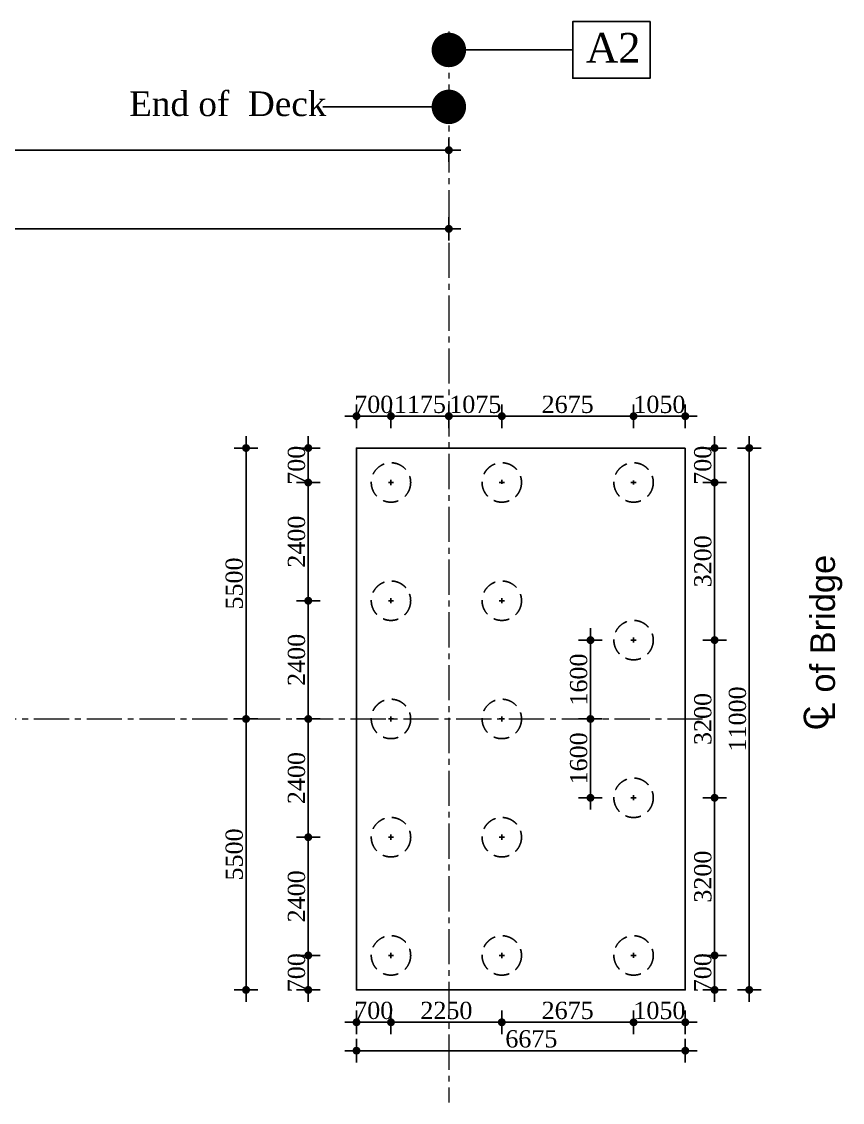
# Model space of a CAD drawing. Header units: millimetres. Extents: x 645430 to 1329725, y -477752 to 44877.
# Drawn here: x 1313063 to 1329725, y -287624 to -265686 of the extents above; entities that cross this region are included whole.
import ezdxf

# ---------------------------------------------------------------- set-up
doc = ezdxf.new("R2010")
doc.units = ezdxf.units.MM
doc.header["$LTSCALE"] = 250
doc.header["$PDMODE"] = 2
for name, pattern in [('ACAD_ISO10W100', [18, 12, -3, 0, -3]), ('CENTER2', [28.575, 19.05, -3.175, 3.175, -3.175]), ('DASHED', [19.05, 12.7, -6.35]), ('HIDDEN', [9.525, 6.35, -3.175])]:
    doc.linetypes.add(name, pattern=pattern)
for name, color, linetype in [('Abutment W Line', 200, 'Continuous'), ('dim', 4, 'Continuous'), ('Dimision', 4, 'Continuous'), ('Pile', 11, 'Continuous'), ('Text', 7, 'Continuous'), ('TXT', 7, 'Continuous')]:
    doc.layers.add(name, color=color, linetype=linetype)
doc.layers.add('centerline', color=105, linetype='ACAD_ISO10W100', lineweight=15)
doc.layers.add('Dimention', color=7, linetype='Continuous', lineweight=25)
doc.styles.add('ROMANS', font='arial.ttf', dxfattribs={"height": 200})
doc.styles.get("Standard").update_dxf_attribs({"font": 'times.ttf'})
doc.styles.add('TNR', font='times.ttf')
doc.dimstyles.new('ISO-125', dxfattribs={"dimtxt": 125, "dimasz": 1.2, "dimexe": 75, "dimexo": 75, "dimgap": 60, "dimtad": 1, "dimdec": 0, "dimtxsty": 'Standard', "dimblk": 'D_TIC', "dimcen": 52.5, "dimclrd": 256, "dimclre": 256, "dimclrt": 256, "dimadec": 0, "dimazin": 0, "dimtfac": 1, "dimtdec": 0, "dimtix": 1, "dimtmove": 0, "dimatfit": 3, "dimldrblk": 'DOT', "dimfxl": 75, "dimfxlon": 1, "dimlwd": -1, "dimarcsym": 0})
doc.dimstyles.new('ISO-25', dxfattribs={"dimtxt": 75, "dimasz": 45, "dimexe": 125, "dimexo": 75.625, "dimgap": 60, "dimtad": 1, "dimdec": 0, "dimtxsty": 'Standard', "dimblk": 'DOT', "dimcen": 52.5, "dimdle": 100, "dimclrd": 256, "dimclre": 256, "dimclrt": 256, "dimadec": 0, "dimazin": 0, "dimtfac": 1, "dimtdec": 0, "dimtix": 1, "dimtmove": 0, "dimatfit": 3, "dimldrblk": 'DOT', "dimfxl": 1, "dimlwd": -1, "dimarcsym": 0})

# ---------------------------------------------------------------- blocks, each defined once
blk = doc.blocks.new('D_TIC')
at = {"layer": 'Dimision', "ltscale": 5}
for p, q in [((0, 60), (0, -60)), ((-60, 0), (60, 0))]:
    blk.add_line(p, q, dxfattribs=at)
at = {"layer": 'Dimision', "ltscale": 5, "const_width": 20}
blk.add_lwpolyline([(-10, 0, 1), (10, 0, 1)], format="xyb", close=True, dxfattribs=at)
blk = doc.blocks.new('*D505')
at = {"layer": 'Defpoints', "color": 0, "ltscale": 10, "transparency": 16777216}
for p in [(1251676, -268295), (1251676, -271607, 0), (1321736, -274476, 0)]:
    blk.add_point(p, dxfattribs=at)
at = {"layer": 'dim', "lineweight": -2, "ltscale": 10, "transparency": 16777216}
for p, q in [((1251676, -268370), (1251676, -268220)), ((1321736, -268370), (1321736, -268220))]:
    blk.add_line(p, q, dxfattribs=at)
at = {"layer": 'dim', "ltscale": 10, "transparency": 16777216}
blk.add_line((1321732, -268295), (1251680, -268295), dxfattribs=at)
at = {"layer": 'dim', "ltscale": 10, "transparency": 16777216, "xscale": 4, "yscale": 4, "zscale": 4, "rotation": 180}
blk.add_blockref('D_TIC', (1251676, -268295), dxfattribs=at)
at = {"layer": 'dim', "ltscale": 10, "transparency": 16777216, "xscale": 4, "yscale": 4, "zscale": 4}
blk.add_blockref('D_TIC', (1321736, -268295), dxfattribs=at)
at = {"layer": 'dim', "ltscale": 10, "transparency": 16777216, "insert": (1286706, -268005), "char_height": 450, "attachment_point": 5}
blk.add_mtext('70060', dxfattribs=at)
blk = doc.blocks.new('_Dot')
at = {"color": 0, "linetype": 'ByBlock', "lineweight": -2}
blk.add_line((-0.5, 0), (-1, 0), dxfattribs=at)
at = {"color": 0, "linetype": 'ByBlock', "const_width": 0.5}
blk.add_lwpolyline([(-0.25, 0, 1), (0.25, 0, 1)], format="xyb", close=True, dxfattribs=at)
blk = doc.blocks.new('*D514')
at = {"layer": 'Defpoints', "color": 0, "ltscale": 10, "transparency": 16777216}
for p in [(1301721, -268900, 0), (1321736, -269451, 0), (1301721, -269892)]:
    blk.add_point(p, dxfattribs=at)
at = {"layer": 'dim', "lineweight": -2, "ltscale": 10, "transparency": 16777216}
for p, q in [((1301721, -269817), (1301721, -269967)), ((1321736, -269817), (1321736, -269967))]:
    blk.add_line(p, q, dxfattribs=at)
at = {"layer": 'dim', "ltscale": 10, "transparency": 16777216}
blk.add_line((1321732, -269892), (1301725, -269892), dxfattribs=at)
at = {"layer": 'dim', "ltscale": 10, "transparency": 16777216, "xscale": 4, "yscale": 4, "zscale": 4, "rotation": 180}
blk.add_blockref('D_TIC', (1301721, -269892), dxfattribs=at)
at = {"layer": 'dim', "ltscale": 10, "transparency": 16777216, "xscale": 4, "yscale": 4, "zscale": 4}
blk.add_blockref('D_TIC', (1321736, -269892), dxfattribs=at)
at = {"layer": 'dim', "ltscale": 10, "transparency": 16777216, "insert": (1311729, -269603), "char_height": 450, "attachment_point": 5}
blk.add_mtext('20015', dxfattribs=at)
blk = doc.blocks.new('*D431')
at = {"layer": 'Defpoints', "color": 0, "ltscale": 10, "transparency": 16777216}
for p in [(1319861, -286295), (1326536, -286295), (1326536, -286574)]:
    blk.add_point(p, dxfattribs=at)
at = {"layer": 'dim', "lineweight": -2, "ltscale": 10, "transparency": 16777216}
for p, q in [((1319861, -286499), (1319861, -286649)), ((1326536, -286499), (1326536, -286649))]:
    blk.add_line(p, q, dxfattribs=at)
at = {"layer": 'dim', "ltscale": 10, "transparency": 16777216}
blk.add_line((1319865, -286574), (1326532, -286574), dxfattribs=at)
at = {"layer": 'dim', "ltscale": 10, "transparency": 16777216, "xscale": 4, "yscale": 4, "zscale": 4, "rotation": 180}
blk.add_blockref('D_TIC', (1319861, -286574), dxfattribs=at)
at = {"layer": 'dim', "ltscale": 10, "transparency": 16777216, "xscale": 4, "yscale": 4, "zscale": 4}
blk.add_blockref('D_TIC', (1326536, -286574), dxfattribs=at)
at = {"layer": 'dim', "ltscale": 10, "transparency": 16777216, "insert": (1323411, -286336), "char_height": 350, "attachment_point": 5}
blk.add_mtext('6675', dxfattribs=at)
blk = doc.blocks.new('*D432')
at = {"layer": 'Defpoints', "color": 0, "ltscale": 10, "transparency": 16777216}
for p in [(1318882, -279841), (1319114, -279841), (1319114, -282241)]:
    blk.add_point(p, dxfattribs=at)
at = {"layer": 'dim', "lineweight": -2, "ltscale": 10, "transparency": 16777216}
for p, q in [((1318957, -279841), (1318807, -279841)), ((1318957, -282241), (1318807, -282241))]:
    blk.add_line(p, q, dxfattribs=at)
at = {"layer": 'dim', "ltscale": 10, "transparency": 16777216}
blk.add_line((1318882, -282237), (1318882, -279845), dxfattribs=at)
at = {"layer": 'dim', "ltscale": 10, "transparency": 16777216, "xscale": 4, "yscale": 4, "zscale": 4}
for p, rotation in [((1318882, -279841), 90), ((1318882, -282241), 270)]:
    blk.add_blockref('D_TIC', p, dxfattribs=dict(at, rotation=rotation))
at = {"layer": 'dim', "ltscale": 10, "transparency": 16777216, "insert": (1318644, -281041), "char_height": 350, "attachment_point": 5, "rotation": 90}
blk.add_mtext('2400', dxfattribs=at)
blk = doc.blocks.new('*D433')
at = {"layer": 'Defpoints', "color": 0, "ltscale": 10, "transparency": 16777216}
for p in [(1318882, -282241), (1319114, -282241), (1319114, -284641)]:
    blk.add_point(p, dxfattribs=at)
at = {"layer": 'dim', "lineweight": -2, "ltscale": 10, "transparency": 16777216}
for p, q in [((1318957, -282241), (1318807, -282241)), ((1318957, -284641), (1318807, -284641))]:
    blk.add_line(p, q, dxfattribs=at)
at = {"layer": 'dim', "ltscale": 10, "transparency": 16777216}
blk.add_line((1318882, -284637), (1318882, -282245), dxfattribs=at)
at = {"layer": 'dim', "ltscale": 10, "transparency": 16777216, "xscale": 4, "yscale": 4, "zscale": 4}
for p, rotation in [((1318882, -282241), 90), ((1318882, -284641), 270)]:
    blk.add_blockref('D_TIC', p, dxfattribs=dict(at, rotation=rotation))
at = {"layer": 'dim', "ltscale": 10, "transparency": 16777216, "insert": (1318644, -283441), "char_height": 350, "attachment_point": 5, "rotation": 90}
blk.add_mtext('2400', dxfattribs=at)
blk = doc.blocks.new('*D434')
at = {"layer": 'Defpoints', "color": 0, "ltscale": 10, "transparency": 16777216}
for p in [(1318882, -284641), (1319114, -284641), (1319114, -285341)]:
    blk.add_point(p, dxfattribs=at)
at = {"layer": 'dim', "lineweight": -2, "ltscale": 10, "transparency": 16777216}
for p, q in [((1318957, -284641), (1318807, -284641)), ((1318957, -285341), (1318807, -285341))]:
    blk.add_line(p, q, dxfattribs=at)
at = {"layer": 'dim', "ltscale": 10, "transparency": 16777216}
for p, q in [((1318882, -284637), (1318882, -284633)), ((1318882, -285341), (1318882, -284641)), ((1318882, -285345), (1318882, -285349))]:
    blk.add_line(p, q, dxfattribs=at)
at = {"layer": 'dim', "ltscale": 10, "transparency": 16777216, "xscale": 4, "yscale": 4, "zscale": 4}
for p, rotation in [((1318882, -284641), 270), ((1318882, -285341), 90)]:
    blk.add_blockref('D_TIC', p, dxfattribs=dict(at, rotation=rotation))
at = {"layer": 'dim', "ltscale": 10, "transparency": 16777216, "insert": (1318644, -284991), "char_height": 350, "attachment_point": 5, "rotation": 90}
blk.add_mtext('700', dxfattribs=at)
blk = doc.blocks.new('*D435')
at = {"layer": 'Defpoints', "color": 0, "ltscale": 10, "transparency": 16777216}
for p in [(1319114, -274341), (1318882, -275041), (1319114, -275041)]:
    blk.add_point(p, dxfattribs=at)
at = {"layer": 'dim', "lineweight": -2, "ltscale": 10, "transparency": 16777216}
for p, q in [((1318957, -274341), (1318807, -274341)), ((1318957, -275041), (1318807, -275041))]:
    blk.add_line(p, q, dxfattribs=at)
at = {"layer": 'dim', "ltscale": 10, "transparency": 16777216}
for p, q in [((1318882, -274337), (1318882, -274333)), ((1318882, -274341), (1318882, -275041)), ((1318882, -275045), (1318882, -275049))]:
    blk.add_line(p, q, dxfattribs=at)
at = {"layer": 'dim', "ltscale": 10, "transparency": 16777216, "xscale": 4, "yscale": 4, "zscale": 4}
for p, rotation in [((1318882, -274341), 270), ((1318882, -275041), 90)]:
    blk.add_blockref('D_TIC', p, dxfattribs=dict(at, rotation=rotation))
at = {"layer": 'dim', "ltscale": 10, "transparency": 16777216, "insert": (1318644, -274691), "char_height": 350, "attachment_point": 5, "rotation": 90}
blk.add_mtext('700', dxfattribs=at)
blk = doc.blocks.new('*D436')
at = {"layer": 'Defpoints', "color": 0, "ltscale": 10, "transparency": 16777216}
for p in [(1319114, -275041), (1318882, -277441), (1319114, -277441)]:
    blk.add_point(p, dxfattribs=at)
at = {"layer": 'dim', "lineweight": -2, "ltscale": 10, "transparency": 16777216}
for p, q in [((1318957, -275041), (1318807, -275041)), ((1318957, -277441), (1318807, -277441))]:
    blk.add_line(p, q, dxfattribs=at)
at = {"layer": 'dim', "ltscale": 10, "transparency": 16777216}
blk.add_line((1318882, -275045), (1318882, -277437), dxfattribs=at)
at = {"layer": 'dim', "ltscale": 10, "transparency": 16777216, "xscale": 4, "yscale": 4, "zscale": 4}
for p, rotation in [((1318882, -275041), 90), ((1318882, -277441), 270)]:
    blk.add_blockref('D_TIC', p, dxfattribs=dict(at, rotation=rotation))
at = {"layer": 'dim', "ltscale": 10, "transparency": 16777216, "insert": (1318644, -276241), "char_height": 350, "attachment_point": 5, "rotation": 90}
blk.add_mtext('2400', dxfattribs=at)
blk = doc.blocks.new('*D437')
at = {"layer": 'Defpoints', "color": 0, "ltscale": 10, "transparency": 16777216}
for p in [(1319114, -277441), (1318882, -279841), (1319114, -279841)]:
    blk.add_point(p, dxfattribs=at)
at = {"layer": 'dim', "lineweight": -2, "ltscale": 10, "transparency": 16777216}
for p, q in [((1318957, -277441), (1318807, -277441)), ((1318957, -279841), (1318807, -279841))]:
    blk.add_line(p, q, dxfattribs=at)
at = {"layer": 'dim', "ltscale": 10, "transparency": 16777216}
blk.add_line((1318882, -277445), (1318882, -279837), dxfattribs=at)
at = {"layer": 'dim', "ltscale": 10, "transparency": 16777216, "xscale": 4, "yscale": 4, "zscale": 4}
for p, rotation in [((1318882, -277441), 90), ((1318882, -279841), 270)]:
    blk.add_blockref('D_TIC', p, dxfattribs=dict(at, rotation=rotation))
at = {"layer": 'dim', "ltscale": 10, "transparency": 16777216, "insert": (1318644, -278641), "char_height": 350, "attachment_point": 5, "rotation": 90}
blk.add_mtext('2400', dxfattribs=at)
blk = doc.blocks.new('*D438')
at = {"layer": 'Defpoints', "color": 0, "ltscale": 10, "transparency": 16777216}
for p in [(1319861, -285186), (1320561, -285186), (1320561, -285998)]:
    blk.add_point(p, dxfattribs=at)
at = {"layer": 'dim', "ltscale": 10, "transparency": 16777216}
for p, q in [((1319857, -285998), (1319853, -285998)), ((1319861, -285998), (1320561, -285998)), ((1320565, -285998), (1320569, -285998))]:
    blk.add_line(p, q, dxfattribs=at)
at = {"layer": 'dim', "lineweight": -2, "ltscale": 10, "transparency": 16777216}
for p, q in [((1319861, -285923), (1319861, -286073)), ((1320561, -285923), (1320561, -286073))]:
    blk.add_line(p, q, dxfattribs=at)
at = {"layer": 'dim', "ltscale": 10, "transparency": 16777216, "xscale": 4, "yscale": 4, "zscale": 4}
blk.add_blockref('D_TIC', (1319861, -285998), dxfattribs=at)
at = {"layer": 'dim', "ltscale": 10, "transparency": 16777216, "xscale": 4, "yscale": 4, "zscale": 4, "rotation": 180}
blk.add_blockref('D_TIC', (1320561, -285998), dxfattribs=at)
at = {"layer": 'dim', "ltscale": 10, "transparency": 16777216, "insert": (1320211, -285759), "char_height": 350, "attachment_point": 5}
blk.add_mtext('700', dxfattribs=at)
blk = doc.blocks.new('*D439')
at = {"layer": 'Defpoints', "color": 0, "ltscale": 10, "transparency": 16777216}
for p in [(1320561, -285186), (1322811, -285127), (1322811, -285998)]:
    blk.add_point(p, dxfattribs=at)
at = {"layer": 'dim', "lineweight": -2, "ltscale": 10, "transparency": 16777216}
for p, q in [((1320561, -285923), (1320561, -286073)), ((1322811, -285923), (1322811, -286073))]:
    blk.add_line(p, q, dxfattribs=at)
at = {"layer": 'dim', "ltscale": 10, "transparency": 16777216}
blk.add_line((1320565, -285998), (1322807, -285998), dxfattribs=at)
at = {"layer": 'dim', "ltscale": 10, "transparency": 16777216, "xscale": 4, "yscale": 4, "zscale": 4, "rotation": 180}
blk.add_blockref('D_TIC', (1320561, -285998), dxfattribs=at)
at = {"layer": 'dim', "ltscale": 10, "transparency": 16777216, "xscale": 4, "yscale": 4, "zscale": 4}
blk.add_blockref('D_TIC', (1322811, -285998), dxfattribs=at)
at = {"layer": 'dim', "ltscale": 10, "transparency": 16777216, "insert": (1321686, -285760), "char_height": 350, "attachment_point": 5}
blk.add_mtext('2250', dxfattribs=at)
blk = doc.blocks.new('*D440')
at = {"layer": 'Defpoints', "color": 0, "ltscale": 10, "transparency": 16777216}
for p in [(1322811, -285127), (1325486, -285127), (1325486, -285998)]:
    blk.add_point(p, dxfattribs=at)
at = {"layer": 'dim', "lineweight": -2, "ltscale": 10, "transparency": 16777216}
for p, q in [((1322811, -285923), (1322811, -286073)), ((1325486, -285923), (1325486, -286073))]:
    blk.add_line(p, q, dxfattribs=at)
at = {"layer": 'dim', "ltscale": 10, "transparency": 16777216}
blk.add_line((1322815, -285998), (1325482, -285998), dxfattribs=at)
at = {"layer": 'dim', "ltscale": 10, "transparency": 16777216, "xscale": 4, "yscale": 4, "zscale": 4, "rotation": 180}
blk.add_blockref('D_TIC', (1322811, -285998), dxfattribs=at)
at = {"layer": 'dim', "ltscale": 10, "transparency": 16777216, "xscale": 4, "yscale": 4, "zscale": 4}
blk.add_blockref('D_TIC', (1325486, -285998), dxfattribs=at)
at = {"layer": 'dim', "ltscale": 10, "transparency": 16777216, "insert": (1324148, -285759), "char_height": 350, "attachment_point": 5}
blk.add_mtext('2675', dxfattribs=at)
blk = doc.blocks.new('*D441')
at = {"layer": 'Defpoints', "color": 0, "ltscale": 10, "transparency": 16777216}
for p in [(1325486, -285127), (1326536, -285231), (1326536, -285998)]:
    blk.add_point(p, dxfattribs=at)
at = {"layer": 'dim', "ltscale": 10, "transparency": 16777216}
for p, q in [((1325482, -285998), (1325478, -285998)), ((1325486, -285998), (1326536, -285998)), ((1326540, -285998), (1326544, -285998))]:
    blk.add_line(p, q, dxfattribs=at)
at = {"layer": 'dim', "lineweight": -2, "ltscale": 10, "transparency": 16777216}
for p, q in [((1325486, -285923), (1325486, -286073)), ((1326536, -285923), (1326536, -286073))]:
    blk.add_line(p, q, dxfattribs=at)
at = {"layer": 'dim', "ltscale": 10, "transparency": 16777216, "xscale": 4, "yscale": 4, "zscale": 4}
blk.add_blockref('D_TIC', (1325486, -285998), dxfattribs=at)
at = {"layer": 'dim', "ltscale": 10, "transparency": 16777216, "xscale": 4, "yscale": 4, "zscale": 4, "rotation": 180}
blk.add_blockref('D_TIC', (1326536, -285998), dxfattribs=at)
at = {"layer": 'dim', "ltscale": 10, "transparency": 16777216, "insert": (1326011, -285760), "char_height": 350, "attachment_point": 5}
blk.add_mtext('1050', dxfattribs=at)
blk = doc.blocks.new('*D442')
at = {"layer": 'Defpoints', "color": 0, "ltscale": 10, "transparency": 16777216}
for p in [(1326393, -281441), (1327131, -281441), (1326393, -284641)]:
    blk.add_point(p, dxfattribs=at)
at = {"layer": 'dim', "lineweight": -2, "ltscale": 10, "transparency": 16777216}
for p, q in [((1327056, -281441), (1327206, -281441)), ((1327056, -284641), (1327206, -284641))]:
    blk.add_line(p, q, dxfattribs=at)
at = {"layer": 'dim', "ltscale": 10, "transparency": 16777216}
blk.add_line((1327131, -284637), (1327131, -281445), dxfattribs=at)
at = {"layer": 'dim', "ltscale": 10, "transparency": 16777216, "xscale": 4, "yscale": 4, "zscale": 4}
for p, rotation in [((1327131, -281441), 90), ((1327131, -284641), 270)]:
    blk.add_blockref('D_TIC', p, dxfattribs=dict(at, rotation=rotation))
at = {"layer": 'dim', "ltscale": 10, "transparency": 16777216, "insert": (1326893, -283041), "char_height": 350, "attachment_point": 5, "rotation": 90}
blk.add_mtext('3200', dxfattribs=at)
blk = doc.blocks.new('*D443')
at = {"layer": 'Defpoints', "color": 0, "ltscale": 10, "transparency": 16777216}
for p in [(1326393, -278240), (1327131, -278240), (1326393, -281441)]:
    blk.add_point(p, dxfattribs=at)
at = {"layer": 'dim', "lineweight": -2, "ltscale": 10, "transparency": 16777216}
for p, q in [((1327056, -278240), (1327206, -278240)), ((1327056, -281441), (1327206, -281441))]:
    blk.add_line(p, q, dxfattribs=at)
at = {"layer": 'dim', "ltscale": 10, "transparency": 16777216}
blk.add_line((1327131, -281437), (1327131, -278244), dxfattribs=at)
at = {"layer": 'dim', "ltscale": 10, "transparency": 16777216, "xscale": 4, "yscale": 4, "zscale": 4}
for p, rotation in [((1327131, -278240), 90), ((1327131, -281441), 270)]:
    blk.add_blockref('D_TIC', p, dxfattribs=dict(at, rotation=rotation))
at = {"layer": 'dim', "ltscale": 10, "transparency": 16777216, "insert": (1326893, -279841), "char_height": 350, "attachment_point": 5, "rotation": 90}
blk.add_mtext('3200', dxfattribs=at)
blk = doc.blocks.new('*D444')
at = {"layer": 'Defpoints', "color": 0, "ltscale": 10, "transparency": 16777216}
for p in [(1326393, -275041), (1327131, -275041), (1326393, -278240)]:
    blk.add_point(p, dxfattribs=at)
at = {"layer": 'dim', "lineweight": -2, "ltscale": 10, "transparency": 16777216}
for p, q in [((1327056, -275041), (1327206, -275041)), ((1327056, -278240), (1327206, -278240))]:
    blk.add_line(p, q, dxfattribs=at)
at = {"layer": 'dim', "ltscale": 10, "transparency": 16777216}
blk.add_line((1327131, -278236), (1327131, -275045), dxfattribs=at)
at = {"layer": 'dim', "ltscale": 10, "transparency": 16777216, "xscale": 4, "yscale": 4, "zscale": 4}
for p, rotation in [((1327131, -275041), 90), ((1327131, -278240), 270)]:
    blk.add_blockref('D_TIC', p, dxfattribs=dict(at, rotation=rotation))
at = {"layer": 'dim', "ltscale": 10, "transparency": 16777216, "insert": (1326893, -276641), "char_height": 350, "attachment_point": 5, "rotation": 90}
blk.add_mtext('3200', dxfattribs=at)
blk = doc.blocks.new('*D445')
at = {"layer": 'Defpoints', "color": 0, "ltscale": 10, "transparency": 16777216}
for p in [(1326693, -274341), (1327131, -274341), (1326393, -275041)]:
    blk.add_point(p, dxfattribs=at)
at = {"layer": 'dim', "lineweight": -2, "ltscale": 10, "transparency": 16777216}
for p, q in [((1327056, -274341), (1327206, -274341)), ((1327056, -275041), (1327206, -275041))]:
    blk.add_line(p, q, dxfattribs=at)
at = {"layer": 'dim', "ltscale": 10, "transparency": 16777216}
for p, q in [((1327131, -274337), (1327131, -274333)), ((1327131, -275041), (1327131, -274341)), ((1327131, -275045), (1327131, -275049))]:
    blk.add_line(p, q, dxfattribs=at)
at = {"layer": 'dim', "ltscale": 10, "transparency": 16777216, "xscale": 4, "yscale": 4, "zscale": 4}
for p, rotation in [((1327131, -274341), 270), ((1327131, -275041), 90)]:
    blk.add_blockref('D_TIC', p, dxfattribs=dict(at, rotation=rotation))
at = {"layer": 'dim', "ltscale": 10, "transparency": 16777216, "insert": (1326892, -274691), "char_height": 350, "attachment_point": 5, "rotation": 90}
blk.add_mtext('700', dxfattribs=at)
blk = doc.blocks.new('*D446')
at = {"layer": 'Defpoints', "color": 0, "ltscale": 10, "transparency": 16777216}
for p in [(1326393, -284641), (1326693, -285341), (1327131, -285341)]:
    blk.add_point(p, dxfattribs=at)
at = {"layer": 'dim', "lineweight": -2, "ltscale": 10, "transparency": 16777216}
for p, q in [((1327056, -284641), (1327206, -284641)), ((1327056, -285341), (1327206, -285341))]:
    blk.add_line(p, q, dxfattribs=at)
at = {"layer": 'dim', "ltscale": 10, "transparency": 16777216}
for p, q in [((1327131, -284637), (1327131, -284633)), ((1327131, -284641), (1327131, -285341)), ((1327131, -285345), (1327131, -285349))]:
    blk.add_line(p, q, dxfattribs=at)
at = {"layer": 'dim', "ltscale": 10, "transparency": 16777216, "xscale": 4, "yscale": 4, "zscale": 4}
for p, rotation in [((1327131, -284641), 270), ((1327131, -285341), 90)]:
    blk.add_blockref('D_TIC', p, dxfattribs=dict(at, rotation=rotation))
at = {"layer": 'dim', "ltscale": 10, "transparency": 16777216, "insert": (1326892, -284991), "char_height": 350, "attachment_point": 5, "rotation": 90}
blk.add_mtext('700', dxfattribs=at)
blk = doc.blocks.new('*D518')
at = {"layer": 'Defpoints', "color": 0, "ltscale": 10, "transparency": 16777216}
for p in [(1325486, -273695), (1326536, -274341), (1325486, -275001)]:
    blk.add_point(p, dxfattribs=at)
at = {"layer": 'dim', "ltscale": 10, "transparency": 16777216}
for p, q in [((1325482, -273695), (1325478, -273695)), ((1326536, -273695), (1325486, -273695)), ((1326540, -273695), (1326544, -273695))]:
    blk.add_line(p, q, dxfattribs=at)
at = {"layer": 'dim', "lineweight": -2, "ltscale": 10, "transparency": 16777216}
for p, q in [((1325486, -273770), (1325486, -273620)), ((1326536, -273770), (1326536, -273620))]:
    blk.add_line(p, q, dxfattribs=at)
at = {"layer": 'dim', "ltscale": 10, "transparency": 16777216, "xscale": 4, "yscale": 4, "zscale": 4}
blk.add_blockref('D_TIC', (1325486, -273695), dxfattribs=at)
at = {"layer": 'dim', "ltscale": 10, "transparency": 16777216, "xscale": 4, "yscale": 4, "zscale": 4, "rotation": 180}
blk.add_blockref('D_TIC', (1326536, -273695), dxfattribs=at)
at = {"layer": 'dim', "ltscale": 10, "transparency": 16777216, "insert": (1326011, -273457), "char_height": 350, "attachment_point": 5}
blk.add_mtext('1050', dxfattribs=at)
blk = doc.blocks.new('*D519')
at = {"layer": 'Defpoints', "color": 0, "ltscale": 10, "transparency": 16777216}
for p in [(1322811, -273695), (1322811, -274989), (1325486, -275001)]:
    blk.add_point(p, dxfattribs=at)
at = {"layer": 'dim', "lineweight": -2, "ltscale": 10, "transparency": 16777216}
for p, q in [((1322811, -273770), (1322811, -273620)), ((1325486, -273770), (1325486, -273620))]:
    blk.add_line(p, q, dxfattribs=at)
at = {"layer": 'dim', "ltscale": 10, "transparency": 16777216}
blk.add_line((1325482, -273695), (1322815, -273695), dxfattribs=at)
at = {"layer": 'dim', "ltscale": 10, "transparency": 16777216, "xscale": 4, "yscale": 4, "zscale": 4, "rotation": 180}
blk.add_blockref('D_TIC', (1322811, -273695), dxfattribs=at)
at = {"layer": 'dim', "ltscale": 10, "transparency": 16777216, "xscale": 4, "yscale": 4, "zscale": 4}
blk.add_blockref('D_TIC', (1325486, -273695), dxfattribs=at)
at = {"layer": 'dim', "ltscale": 10, "transparency": 16777216, "insert": (1324148, -273457), "char_height": 350, "attachment_point": 5}
blk.add_mtext('2675', dxfattribs=at)
blk = doc.blocks.new('*D447')
at = {"layer": 'Defpoints', "color": 0, "ltscale": 10, "transparency": 16777216}
for p in [(1321736, -273695), (1321736, -274341), (1322811, -274989)]:
    blk.add_point(p, dxfattribs=at)
at = {"layer": 'dim', "lineweight": -2, "ltscale": 10, "transparency": 16777216}
for p, q in [((1321736, -273770), (1321736, -273620)), ((1322811, -273770), (1322811, -273620))]:
    blk.add_line(p, q, dxfattribs=at)
at = {"layer": 'dim', "ltscale": 10, "transparency": 16777216}
blk.add_line((1322807, -273695), (1321740, -273695), dxfattribs=at)
at = {"layer": 'dim', "ltscale": 10, "transparency": 16777216, "xscale": 4, "yscale": 4, "zscale": 4, "rotation": 180}
blk.add_blockref('D_TIC', (1321736, -273695), dxfattribs=at)
at = {"layer": 'dim', "ltscale": 10, "transparency": 16777216, "xscale": 4, "yscale": 4, "zscale": 4}
blk.add_blockref('D_TIC', (1322811, -273695), dxfattribs=at)
at = {"layer": 'dim', "ltscale": 10, "transparency": 16777216, "insert": (1322273, -273457), "char_height": 350, "attachment_point": 5}
blk.add_mtext('1075', dxfattribs=at)
blk = doc.blocks.new('*D520')
at = {"layer": 'Defpoints', "color": 0, "ltscale": 10, "transparency": 16777216}
for p in [(1320561, -273695), (1321736, -274341), (1320561, -274641)]:
    blk.add_point(p, dxfattribs=at)
at = {"layer": 'dim', "lineweight": -2, "ltscale": 10, "transparency": 16777216}
for p, q in [((1320561, -273770), (1320561, -273620)), ((1321736, -273770), (1321736, -273620))]:
    blk.add_line(p, q, dxfattribs=at)
at = {"layer": 'dim', "ltscale": 10, "transparency": 16777216}
blk.add_line((1321732, -273695), (1320565, -273695), dxfattribs=at)
at = {"layer": 'dim', "ltscale": 10, "transparency": 16777216, "xscale": 4, "yscale": 4, "zscale": 4, "rotation": 180}
blk.add_blockref('D_TIC', (1320561, -273695), dxfattribs=at)
at = {"layer": 'dim', "ltscale": 10, "transparency": 16777216, "xscale": 4, "yscale": 4, "zscale": 4}
blk.add_blockref('D_TIC', (1321736, -273695), dxfattribs=at)
at = {"layer": 'dim', "ltscale": 10, "transparency": 16777216, "insert": (1321148, -273457), "char_height": 350, "attachment_point": 5}
blk.add_mtext('1175', dxfattribs=at)
blk = doc.blocks.new('*D521')
at = {"layer": 'Defpoints', "color": 0, "ltscale": 10, "transparency": 16777216}
for p in [(1319861, -273695), (1319861, -274341), (1320561, -274641)]:
    blk.add_point(p, dxfattribs=at)
at = {"layer": 'dim', "ltscale": 10, "transparency": 16777216}
for p, q in [((1319857, -273695), (1319853, -273695)), ((1320561, -273695), (1319861, -273695)), ((1320565, -273695), (1320569, -273695))]:
    blk.add_line(p, q, dxfattribs=at)
at = {"layer": 'dim', "lineweight": -2, "ltscale": 10, "transparency": 16777216}
for p, q in [((1319861, -273770), (1319861, -273620)), ((1320561, -273770), (1320561, -273620))]:
    blk.add_line(p, q, dxfattribs=at)
at = {"layer": 'dim', "ltscale": 10, "transparency": 16777216, "xscale": 4, "yscale": 4, "zscale": 4}
blk.add_blockref('D_TIC', (1319861, -273695), dxfattribs=at)
at = {"layer": 'dim', "ltscale": 10, "transparency": 16777216, "xscale": 4, "yscale": 4, "zscale": 4, "rotation": 180}
blk.add_blockref('D_TIC', (1320561, -273695), dxfattribs=at)
at = {"layer": 'dim', "ltscale": 10, "transparency": 16777216, "insert": (1320211, -273457), "char_height": 350, "attachment_point": 5}
blk.add_mtext('700', dxfattribs=at)
blk = doc.blocks.new('*D448')
at = {"layer": 'Defpoints', "color": 0, "ltscale": 10, "transparency": 16777216}
for p in [(1326536, -274341), (1327834, -274341), (1326536, -285341)]:
    blk.add_point(p, dxfattribs=at)
at = {"layer": 'dim', "lineweight": -2, "ltscale": 10, "transparency": 16777216}
for p, q in [((1327759, -274341), (1327909, -274341)), ((1327759, -285341), (1327909, -285341))]:
    blk.add_line(p, q, dxfattribs=at)
at = {"layer": 'dim', "ltscale": 10, "transparency": 16777216}
blk.add_line((1327834, -285337), (1327834, -274345), dxfattribs=at)
at = {"layer": 'dim', "ltscale": 10, "transparency": 16777216, "xscale": 4, "yscale": 4, "zscale": 4}
for p, rotation in [((1327834, -274341), 90), ((1327834, -285341), 270)]:
    blk.add_blockref('D_TIC', p, dxfattribs=dict(at, rotation=rotation))
at = {"layer": 'dim', "ltscale": 10, "transparency": 16777216, "insert": (1327596, -279841), "char_height": 350, "attachment_point": 5, "rotation": 90}
blk.add_mtext('11000', dxfattribs=at)
blk = doc.blocks.new('*D522')
at = {"layer": 'Defpoints', "color": 0, "ltscale": 10, "transparency": 16777216}
for p in [(1325433, -278241, -27876), (1324611, -279841), (1325433, -279841, -27876)]:
    blk.add_point(p, dxfattribs=at)
at = {"layer": 'dim', "lineweight": -2, "ltscale": 10, "transparency": 16777216}
for p, q in [((1324541, -278241), (1324536, -278241)), ((1324541, -279841), (1324536, -279841))]:
    blk.add_line(p, q, dxfattribs=at)
at = {"layer": 'dim', "ltscale": 10, "transparency": 16777216}
blk.add_line((1324611, -278245), (1324611, -279837), dxfattribs=at)
at = {"layer": 'dim', "ltscale": 10, "transparency": 16777216, "xscale": 4, "yscale": 4, "zscale": 4}
for p, rotation in [((1324611, -278241), 90), ((1324611, -279841), 270)]:
    blk.add_blockref('D_TIC', p, dxfattribs=dict(at, rotation=rotation))
at = {"layer": 'dim', "ltscale": 10, "transparency": 16777216, "insert": (1324373, -279041), "char_height": 350, "attachment_point": 5, "rotation": 90}
blk.add_mtext('1600', dxfattribs=at)
blk = doc.blocks.new('*D523')
at = {"layer": 'Defpoints', "color": 0, "ltscale": 10, "transparency": 16777216}
for p in [(1324611, -279841), (1325433, -279841, -27876), (1325433, -281441, -27876)]:
    blk.add_point(p, dxfattribs=at)
at = {"layer": 'dim', "lineweight": -2, "ltscale": 10, "transparency": 16777216}
for p, q in [((1324541, -279841), (1324536, -279841)), ((1324541, -281441), (1324536, -281441))]:
    blk.add_line(p, q, dxfattribs=at)
at = {"layer": 'dim', "ltscale": 10, "transparency": 16777216}
blk.add_line((1324611, -281437), (1324611, -279845), dxfattribs=at)
at = {"layer": 'dim', "ltscale": 10, "transparency": 16777216, "xscale": 4, "yscale": 4, "zscale": 4}
for p, rotation in [((1324611, -279841), 90), ((1324611, -281441), 270)]:
    blk.add_blockref('D_TIC', p, dxfattribs=dict(at, rotation=rotation))
at = {"layer": 'dim', "ltscale": 10, "transparency": 16777216, "insert": (1324373, -280641), "char_height": 350, "attachment_point": 5, "rotation": 90}
blk.add_mtext('1600', dxfattribs=at)
blk = doc.blocks.new('*D449')
at = {"layer": 'Defpoints', "color": 0, "ltscale": 10, "transparency": 16777216}
for p in [(1317619, -279841), (1319489, -279841, -27876), (1319489, -285341, -27876)]:
    blk.add_point(p, dxfattribs=at)
at = {"layer": 'dim', "lineweight": -2, "ltscale": 10, "transparency": 16777216}
for p, q in [((1317554, -279841), (1317544, -279841)), ((1317554, -285341), (1317544, -285341))]:
    blk.add_line(p, q, dxfattribs=at)
at = {"layer": 'dim', "ltscale": 10, "transparency": 16777216}
blk.add_line((1317619, -285337), (1317619, -279845), dxfattribs=at)
at = {"layer": 'dim', "ltscale": 10, "transparency": 16777216, "xscale": 4, "yscale": 4, "zscale": 4}
for p, rotation in [((1317619, -279841), 90), ((1317619, -285341), 270)]:
    blk.add_blockref('D_TIC', p, dxfattribs=dict(at, rotation=rotation))
at = {"layer": 'dim', "ltscale": 10, "transparency": 16777216, "insert": (1317381, -282591), "char_height": 350, "attachment_point": 5, "rotation": 90}
blk.add_mtext('5500', dxfattribs=at)
blk = doc.blocks.new('*D450')
at = {"layer": 'Defpoints', "color": 0, "ltscale": 10, "transparency": 16777216}
for p in [(1319489, -274341, -27876), (1317619, -279841), (1319489, -279841, -27876)]:
    blk.add_point(p, dxfattribs=at)
at = {"layer": 'dim', "lineweight": -2, "ltscale": 10, "transparency": 16777216}
for p, q in [((1317554, -274341), (1317544, -274341)), ((1317554, -279841), (1317544, -279841))]:
    blk.add_line(p, q, dxfattribs=at)
at = {"layer": 'dim', "ltscale": 10, "transparency": 16777216}
blk.add_line((1317619, -274345), (1317619, -279837), dxfattribs=at)
at = {"layer": 'dim', "ltscale": 10, "transparency": 16777216, "xscale": 4, "yscale": 4, "zscale": 4}
for p, rotation in [((1317619, -274341), 90), ((1317619, -279841), 270)]:
    blk.add_blockref('D_TIC', p, dxfattribs=dict(at, rotation=rotation))
at = {"layer": 'dim', "ltscale": 10, "transparency": 16777216, "insert": (1317381, -277091), "char_height": 350, "attachment_point": 5, "rotation": 90}
blk.add_mtext('5500', dxfattribs=at)

msp = doc.modelspace()

# ---------------------------------------------------------------- linework, layer by layer
at = {"layer": 'Abutment W Line', "linetype": 'HIDDEN', "ltscale": 5}
for p, q in [((1320508.4, -275041.1, -27875.9), (1320613.4, -275041.1, -27875.9)), ((1320560.9, -274988.6, -27875.9), (1320560.9, -275093.6, -27875.9)), ((1322758.4, -275041.1, -27875.9), (1322863.4, -275041.1, -27875.9)), ((1322810.9, -274988.6, -27875.9), (1322810.9, -275068.6, -27875.9)), ((1325433.4, -275041.1, -27875.9), (1325538.4, -275041.1, -27875.9)), ((1325485.9, -275001.1, -27875.9), (1325485.9, -275081.1, -27875.9)), ((1320508.4, -277441.1, -27875.9), (1320613.4, -277441.1, -27875.9)), ((1320560.9, -277388.6, -27875.9), (1320560.9, -277493.6, -27875.9)), ((1322758.4, -277441.1, -27875.9), (1322863.4, -277441.1, -27875.9)), ((1322810.9, -277388.6, -27875.9), (1322810.9, -277493.6, -27875.9)), ((1325433.4, -278240.9, -27875.9), (1325538.4, -278240.9, -27875.9)), ((1325433.4, -278240.9, -27875.9), (1325538.4, -278240.9, -27875.9)), ((1325485.9, -278287.5, -27875.9), (1325485.9, -278188.4, -27875.9)), ((1320508.4, -279841.1, -27875.9), (1320613.4, -279841.1, -27875.9)), ((1320508.4, -279841.1, -27875.9), (1320613.4, -279841.1, -27875.9)), ((1320560.9, -279788.6, -27875.9), (1320560.9, -279841.1, -27875.9)), ((1320560.9, -279893.6, -27875.9), (1320560.9, -279841.1, -27875.9)), ((1322758.4, -279841.1, -27875.9), (1322863.4, -279841.1, -27875.9)), ((1322758.4, -279841.1, -27875.9), (1322863.4, -279841.1, -27875.9)), ((1322810.9, -279788.6, -27875.9), (1322810.9, -279841.1, -27875.9)), ((1322810.9, -279893.6, -27875.9), (1322810.9, -279841.1, -27875.9)), ((1325433.4, -281441.3, -27875.9), (1325538.4, -281441.3, -27875.9)), ((1325433.4, -281441.3, -27875.9), (1325538.4, -281441.3, -27875.9)), ((1325485.9, -281487.8, -27875.9), (1325485.9, -281388.8, -27875.9)), ((1320508.4, -282241.1, -27875.9), (1320613.4, -282241.1, -27875.9)), ((1320560.9, -282293.6, -27875.9), (1320560.9, -282188.6, -27875.9)), ((1322758.4, -282241.1, -27875.9), (1322863.4, -282241.1, -27875.9)), ((1322810.9, -282293.6, -27875.9), (1322810.9, -282188.6, -27875.9)), ((1320508.4, -284641.1, -27875.9), (1320613.4, -284641.1, -27875.9)), ((1320560.9, -284693.6, -27875.9), (1320560.9, -284588.6, -27875.9)), ((1322758.4, -284641.5, -27875.9), (1322863.4, -284641.5, -27875.9)), ((1322810.9, -284694, -27875.9), (1322810.9, -284586.4, -27875.9)), ((1325433.4, -284641.1, -27875.9), (1325538.4, -284641.1, -27875.9)), ((1325485.9, -284687.7, -27875.9), (1325485.9, -284588.6, -27875.9))]:
    msp.add_line(p, q, dxfattribs=at)
at = {"layer": 'Abutment W Line', "linetype": 'DASHED', "ltscale": 0.1}
for centre in [(1320560.9, -275040.6, -27875.9), (1322810.9, -275040.6, -27875.9), (1325485.9, -275040.6, -27875.9), (1320560.9, -277440.6, -27875.9), (1322810.9, -277440.6, -27875.9), (1325485.9, -278240.5, -27875.9), (1320560.9, -279840.6, -27875.9), (1322810.9, -279840.6, -27875.9), (1325485.9, -281441.3, -27875.9), (1320560.9, -282240.6, -27875.9), (1322810.9, -282240.6, -27875.9), (1320560.9, -284640.6, -27875.9), (1322810.9, -284641.1, -27875.9), (1325485.9, -284641.1, -27875.9)]:
    msp.add_circle(centre, 400, dxfattribs=at)
at = {"layer": 'centerline', "linetype": 'CENTER2', "ltscale": 0.15}
msp.add_line((1321736.1, -265889.1, 0), (1321736.1, -287623.7, 0), dxfattribs=at)
msp.add_lwpolyline([(1246875.9, -279841.1), (1326961.1, -279841.1)], dxfattribs=at)
at = {"layer": 'Dimention', "elevation": 0}
msp.add_lwpolyline([(1325819.8, -265685.7), (1324249.8, -265685.7), (1324249.8, -266835.7), (1325819.8, -266835.7)], close=True, dxfattribs=at)
at = {"layer": 'Pile', "ltscale": 0.15, "elevation": -27875.9}
msp.add_lwpolyline([(1326535.9, -274341.1), (1319860.9, -274341.1), (1319860.9, -279841.1), (1319860.9, -285341.1), (1326535.9, -285341.1), (1326535.9, -279891.1)], close=True, dxfattribs=at)

# ---------------------------------------------------------------- texts
at = {"layer": 'Text'}
msp.add_text('End of  Deck', height=500, dxfattribs=at).set_placement((1315245.6, -267602.7, 0))
at = {"layer": 'Text', "char_height": 500, "attachment_point": 7, "rotation": 90, "style": 'ROMANS'}
for s, insert in [('L of Bridge', (1329725, -279887.2, 0)), ('C', (1329447.6, -280072.1, 0))]:
    msp.add_mtext(s, dxfattribs=dict(at, insert=insert))
at = {"layer": 'TXT', "style": 'TNR'}
msp.add_text('A2', height=600, dxfattribs=at).set_placement((1324519.8, -266515.7, 0))

# ---------------------------------------------------------------- dimensions: what is measured, and where the dimension line sits
at = {"layer": 'dim', "color": 2, "ltscale": 10}
dim = msp.add_linear_dim(base=(1251675.9, -268294.6, 0), p1=(1321736.1, -274476.4, 0), p2=(1251675.9, -271606.7, 0), dimstyle='ISO-125', override={"dimtxt": 450, "dimasz": 4, "dimtmove": 1}, dxfattribs=at)
dim.commit()
dim.dimension.update_dxf_attribs({"geometry": '*D505', "text_midpoint": (1286706, -268005.1, 0)})
at = {"layer": 'dim', "ltscale": 10}
dim = msp.add_linear_dim(base=(1301720.9, -269892.3, 0), p1=(1321736.1, -269451.4, 0), p2=(1301720.9, -268900.1, 0), dimstyle='ISO-125', override={"dimtxt": 450, "dimasz": 4, "dimtmove": 1}, dxfattribs=at)
dim.commit()
dim.dimension.update_dxf_attribs({"geometry": '*D514', "text_midpoint": (1311728.5, -269603.4, 0)})
for base, p1, p2, angle, picture, middle in [((1319860.9, -273695.1, -27875.9), (1320560.9, -274640.6, -27875.9), (1319860.9, -274341.1, -27875.9), 180, '*D521', (1320210.9, -273456.6, -27875.9)), ((1320560.9, -273695.1, -27875.9), (1321735.9, -274341.1, -27875.9), (1320560.9, -274640.6, -27875.9), 180, '*D520', (1321148.4, -273456.6, -27875.9)), ((1321735.9, -273695.1, -27875.9), (1322810.9, -274988.6, -27875.9), (1321735.9, -274341.1, -27875.9), 180, '*D447', (1322273.4, -273456.6, -27875.9)), ((1322810.9, -273695.1, -27875.9), (1325485.9, -275001.1, -27875.9), (1322810.9, -274988.6, -27875.9), 180, '*D519', (1324148.4, -273456.6, -27875.9)), ((1325485.9, -273695.1, -27875.9), (1326535.9, -274341.1, -27875.9), (1325485.9, -275001.1, -27875.9), 180, '*D518', (1326010.9, -273457.1, -27875.9)), ((1317618.6, -279841.1), (1319489.3, -274341.1, -27875.9), (1319489.3, -279841.1, -27875.9), 90, '*D450', (1317380.5, -277091.1)), ((1318882.1, -275041.1, -27875.9), (1319113.6, -274341.1, -27875.9), (1319113.6, -275041.1, -27875.9), 270, '*D435', (1318643.5, -274691.1, -27875.9)), ((1327130.686, -274341.0858, -27875.8861), (1326392.817, -275040.6268, -27875.8861), (1326693.4859, -274341.0858, -27875.8861), 90, '*D445', (1326892.1532, -274690.8563, -27875.8861)), ((1327834.1, -274341.1, -27875.9), (1326535.9, -285341.1, -27875.9), (1326535.9, -274341.1, -27875.9), 90, '*D448', (1327596.1, -279841.1, -27875.9)), ((1318882.1, -277441.1, -27875.9), (1319113.6, -275041.1, -27875.9), (1319113.6, -277441.1, -27875.9), 270, '*D436', (1318644, -276241.1, -27875.9)), ((1327130.7, -275040.6, -27875.9), (1326392.8, -278240.5, -27875.9), (1326392.8, -275040.6, -27875.9), 90, '*D444', (1326892.7, -276640.5, -27875.9)), ((1318882.1, -279841.1, -27875.9), (1319113.6, -277441.1, -27875.9), (1319113.6, -279841.1, -27875.9), 270, '*D437', (1318644, -278641.1, -27875.9)), ((1324611.3, -279841.1, 0), (1325433.4, -278240.9, -27875.9), (1325433.4, -279841.1, -27875.9), 90, '*D522', (1324373.2, -279041, 0)), ((1317618.6, -279841.1), (1319489.3, -285341.1, -27875.9), (1319489.3, -279841.1, -27875.9), 90, '*D449', (1317380.5, -282591.1)), ((1318882.1, -279841.1, -27875.9), (1319113.6, -282241.1, -27875.9), (1319113.6, -279841.1, -27875.9), 90, '*D432', (1318644, -281041.1, -27875.9)), ((1324611.3, -279841.1, 0), (1325433.4, -281441.3, -27875.9), (1325433.4, -279841.1, -27875.9), 90, '*D523', (1324373.2, -280641.2, 0)), ((1327130.7, -281441.3, -27875.9), (1326392.8, -284641.1, -27875.9), (1326392.8, -281441.3, -27875.9), 90, '*D442', (1326892.7, -283041.2, -27875.9)), ((1318882.1, -282241.1, -27875.9), (1319113.6, -284641.1, -27875.9), (1319113.6, -282241.1, -27875.9), 90, '*D433', (1318644, -283441.1, -27875.9)), ((1318882.1, -284641.1, -27875.9), (1319113.6, -285341.1, -27875.9), (1319113.6, -284641.1, -27875.9), 90, '*D434', (1318643.5, -284991.1, -27875.9)), ((1327130.7, -285341.1, -27875.9), (1326392.8, -284641.1, -27875.9), (1326693.5, -285341.1, -27875.9), 90, '*D446', (1326892.2, -284991.1, -27875.9)), ((1320560.9, -285997.6, -27875.9), (1319860.9, -285185.9, -27875.9), (1320560.9, -285185.9, -27875.9), 0, '*D438', (1320210.9, -285759, -27875.9)), ((1322810.9, -285997.6, -27875.9), (1320560.9, -285185.9, -27875.9), (1322810.9, -285126.6, -27875.9), 0, '*D439', (1321685.9, -285759.5, -27875.9)), ((1325485.9, -285997.6, -27875.9), (1322810.9, -285126.6, -27875.9), (1325485.9, -285127.4, -27875.9), 0, '*D440', (1324148.4, -285759, -27875.9)), ((1326535.9, -285997.6, -27875.9), (1325485.9, -285127.4, -27875.9), (1326535.9, -285230.8, -27875.9), 0, '*D441', (1326010.9, -285759.5, -27875.9))]:
    dim = msp.add_linear_dim(base=base, p1=p1, p2=p2, angle=angle, dimstyle='ISO-125', override={"dimtxt": 350, "dimasz": 4, "dimtmove": 1}, dxfattribs=at)
    dim.commit()
    dim.dimension.update_dxf_attribs({"geometry": picture, "text_midpoint": middle})
dim = msp.add_linear_dim(base=(1327130.7, -278240.5, -27875.9), p1=(1326392.8, -281441.3, -27875.9), p2=(1326392.8, -278240.5, -27875.9), angle=90, text='3200', dimstyle='ISO-125', override={"dimtxt": 350, "dimasz": 4, "dimtmove": 1}, dxfattribs=at)
dim.commit()
dim.dimension.update_dxf_attribs({"geometry": '*D443', "text_midpoint": (1326892.7, -279840.9, -27875.9)})
dim = msp.add_linear_dim(base=(1326535.9, -286574.4, -27875.9), p1=(1319860.9, -286294.9, -27875.9), p2=(1326535.9, -286294.9, -27875.9), angle=0, dimstyle='ISO-125', override={"dimtxt": 350, "dimasz": 4, "dimtmove": 1}, dxfattribs=at)
dim.commit()
dim.dimension.update_dxf_attribs({"geometry": '*D431', "text_midpoint": (1323410.9, -286574.4, -27875.9), "dimtype": 160})

# ---------------------------------------------------------------- leaders
at = {"layer": 'Dimision', "lineweight": 5, "ltscale": 5}
for points in [[(1321736.1, -266260.7, 0), (1324249.8, -266260.7, 0)], [(1321736.1, -267416.6, 0), (1319177.5, -267416.6, 0)]]:
    msp.add_leader(points, dimstyle='ISO-25', override={"dimasz": 700, "dimtad": 0}, dxfattribs=at)

doc.saveas('drawing.dxf')
